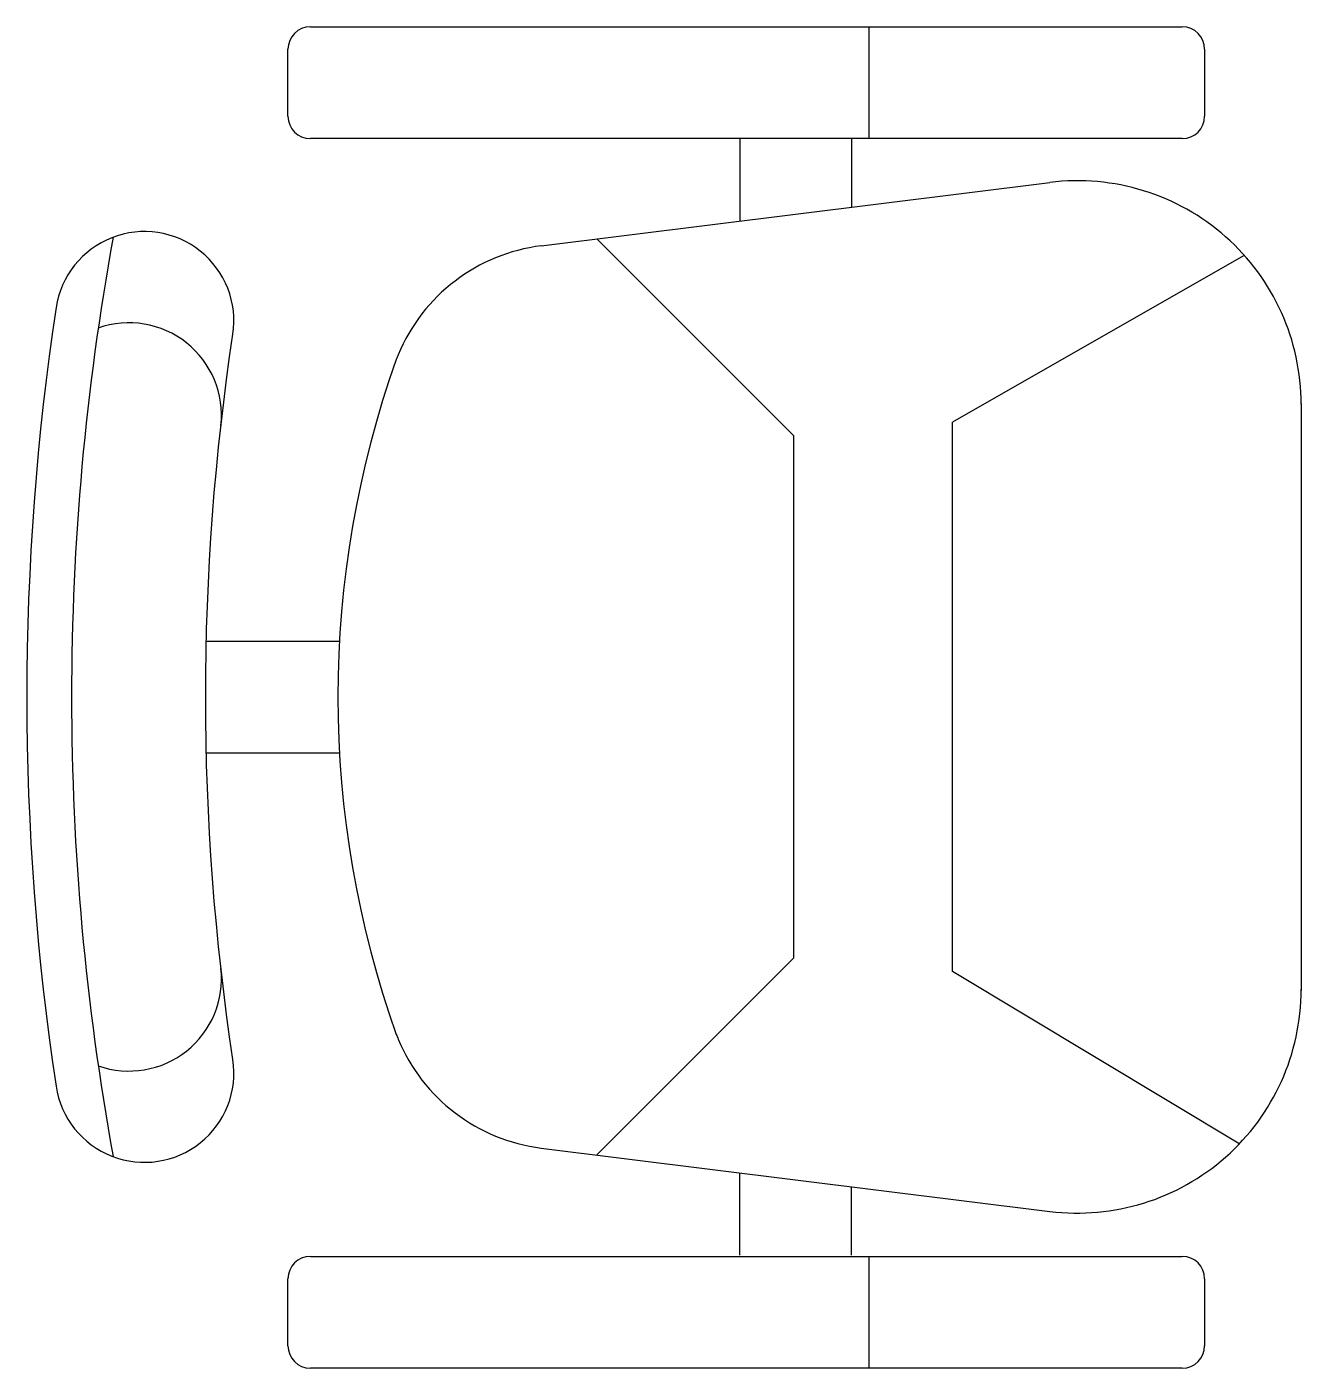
# Model space of a CAD drawing. Header units: millimetres. Extents: x -880.042 to -879.472, y 2735.203 to 2735.803.
import ezdxf

# ---------------------------------------------------------------- set-up
doc = ezdxf.new("R2010")
doc.units = ezdxf.units.MM
doc.header["$LTSCALE"] = 10
doc.layers.add('Móveis_cadeiras', color=2, linetype='Continuous')

msp = doc.modelspace()

# ---------------------------------------------------------------- linework, layer by layer
at = {"layer": 'Móveis_cadeiras'}
for p, q in [((-879.91519, 2735.80306), (-879.52519, 2735.80306)), ((-879.92519, 2735.76306), (-879.92519, 2735.79306)), ((-879.51519, 2735.79306), (-879.51519, 2735.76306)), ((-879.52519, 2735.75306), (-879.91519, 2735.75306)), ((-879.72312, 2735.75306), (-879.72312, 2735.71616)), ((-879.67312, 2735.75306), (-879.67312, 2735.72238)), ((-879.81188, 2735.70511), (-879.58435, 2735.73343)), ((-879.472, 2735.63458), (-879.472, 2735.37203)), ((-879.96171, 2735.52831), (-879.90214, 2735.52831)), ((-879.96171, 2735.47831), (-879.90214, 2735.47831)), ((-879.81188, 2735.3015), (-879.58435, 2735.27318)), ((-879.72312, 2735.25355), (-879.72312, 2735.29045)), ((-879.67312, 2735.25355), (-879.67312, 2735.28423)), ((-879.91519, 2735.25305), (-879.52519, 2735.25305)), ((-879.92519, 2735.21305), (-879.92519, 2735.24305)), ((-879.51519, 2735.24305), (-879.51519, 2735.21305)), ((-879.52519, 2735.20305), (-879.91519, 2735.20305))]:
    msp.add_line(p, q, dxfattribs=at)
at = {"layer": 'Móveis_cadeiras', "color": 1}
for p, q in [((-879.66519, 2735.75306), (-879.66519, 2735.80306)), ((-879.787, 2735.70821), (-879.69886, 2735.62006)), ((-879.4978, 2735.70063), (-879.62801, 2735.62617)), ((-879.62801, 2735.38045), (-879.62801, 2735.62617)), ((-879.69886, 2735.38655), (-879.69886, 2735.62006)), ((-879.787, 2735.29841), (-879.69886, 2735.38655)), ((-879.4994, 2735.30326), (-879.62801, 2735.38045)), ((-879.66519, 2735.20305), (-879.66519, 2735.25305))]:
    msp.add_line(p, q, dxfattribs=at)
at = {"layer": 'Móveis_cadeiras'}
msp.add_lwpolyline([(-879.94981, 2735.34111, -0.075126), (-879.94981, 2735.66551, 1), (-880.02892, 2735.67746, 0.075126), (-880.02892, 2735.32915, 1)], format="xyb", close=True, dxfattribs=at)
for centre, radius, start, end in [((-879.91519, 2735.79306), 0.01, 90, 180), ((-879.52519, 2735.79306), 0.01, 0, 90), ((-879.91519, 2735.76306), 0.01, 180, 270), ((-879.52519, 2735.76306), 0.01, 270, 0), ((-879.572, 2735.6342), 0.1, 0, 97.09525), ((-879.802, 2735.62572), 0.08, 97.09525, 157.50813), ((-879.50634, 2735.50331), 0.4, 157.50813, 157.82747), ((-879.45284, 2735.50331), 0.45, 160.39925, 199.60075), ((-879.572, 2735.37242), 0.1, 262.90475, 0), ((-879.50634, 2735.50331), 0.4, 202.17253, 202.49187), ((-879.802, 2735.38089), 0.08, 202.49187, 262.90475), ((-879.91519, 2735.24305), 0.01, 90, 180), ((-879.52519, 2735.24305), 0.01, 0, 90), ((-879.91519, 2735.21305), 0.01, 180, 270), ((-879.52519, 2735.21305), 0.01, 270, 0)]:
    msp.add_arc(centre, radius, start, end, dxfattribs=at)
at = {"layer": 'Móveis_cadeiras', "color": 1}
for centre, radius, start, end in [((-878.87637, 2735.50331), 1.14563, 169.65951, 190.34049), ((-879.99627, 2735.62933), 0.04134, 353.60992, 109.46959), ((-879.99627, 2735.37729), 0.04134, 250.53041, 6.39008)]:
    msp.add_arc(centre, radius, start, end, dxfattribs=at)

doc.saveas('drawing.dxf')
